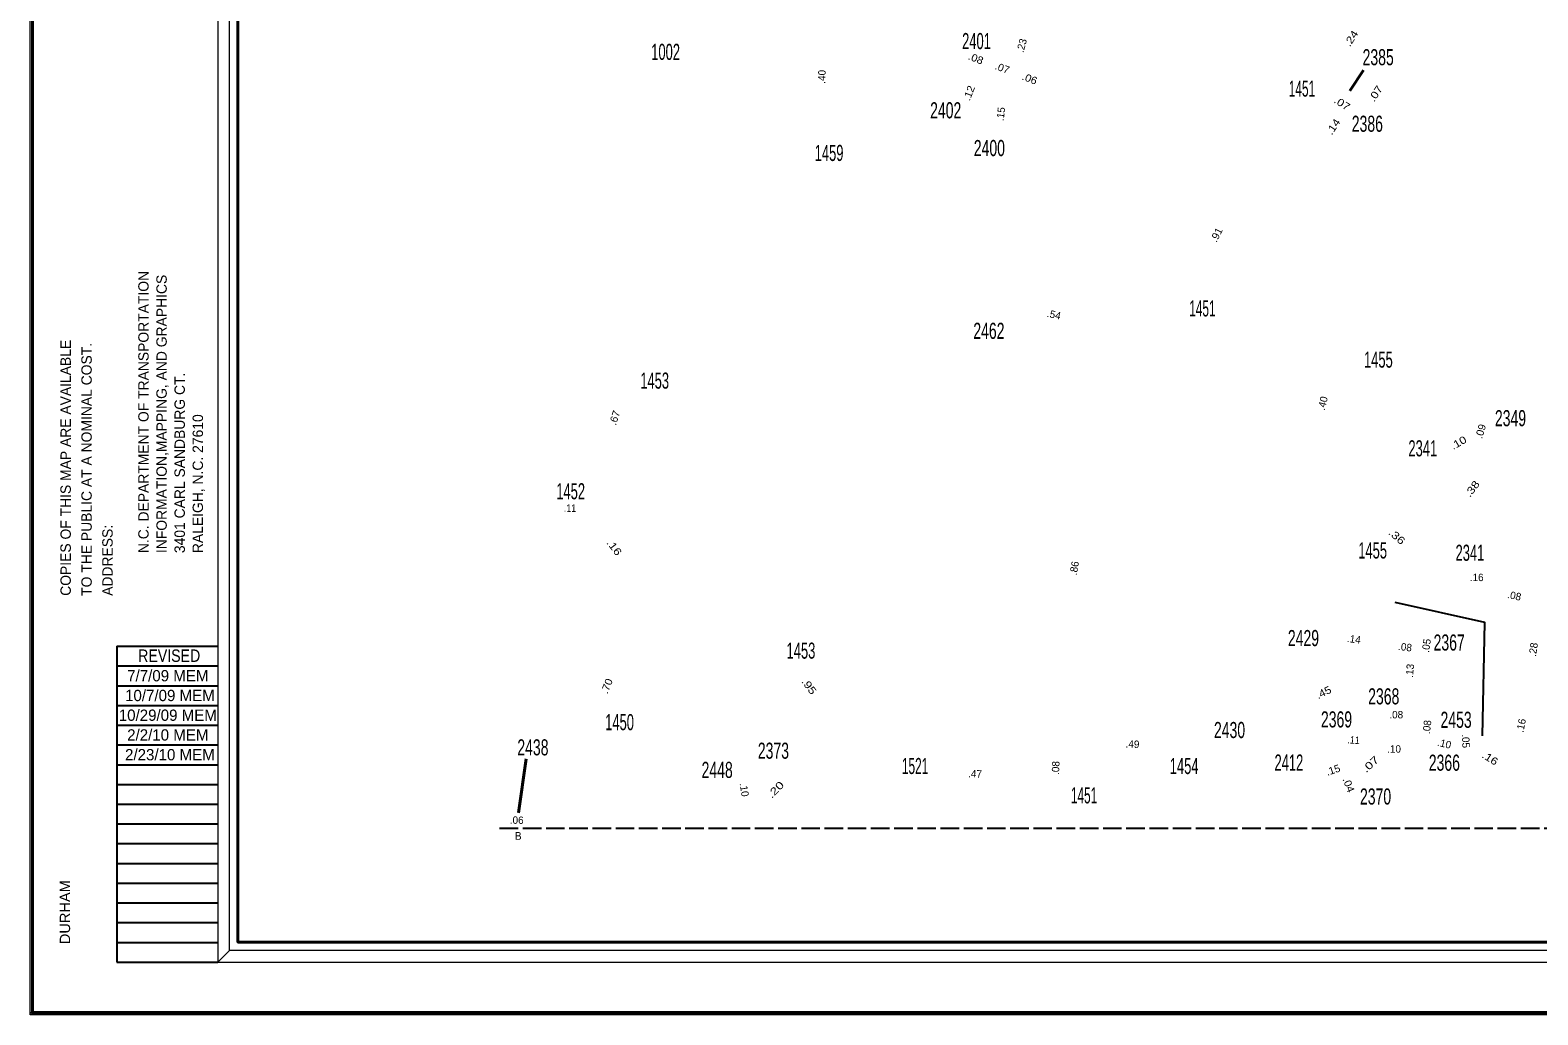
# Model space of a CAD drawing. Extents: x 557468 to 671249, y 227482 to 476869.
# Drawn here: x 557468 to 580855, y 290963 to 306229 of the extents above; entities that cross this region are included whole.
import ezdxf
from ezdxf.enums import TextEntityAlignment as Align

# ---------------------------------------------------------------- set-up
doc = ezdxf.new("R2010")
doc.units = 0
doc.header["$LTSCALE"] = 48
doc.header["$PDMODE"] = 32
doc.header["$PDSIZE"] = 24
doc.linetypes.add('LONG_DASHED', pattern=[7.5, 6, -1.5])
for name, color, linetype, lineweight in [('1', 7, 'Continuous', 25), ('20', 7, 'Continuous', 40), ('23', 7, 'Continuous', 25), ('25', 7, 'LONG_DASHED', 25), ('31', 7, 'Continuous', 25), ('38', 7, 'Continuous', 40), ('40', 7, 'Continuous', 40)]:
    doc.layers.add(name, color=color, linetype=linetype, lineweight=lineweight)
doc.layers.add('7', color=7, linetype='Continuous')

msp = doc.modelspace()

# ---------------------------------------------------------------- linework, layer by layer
at = {"layer": '1', "lineweight": 13}
msp.add_lwpolyline([(654098.38, 290962.78), (557467.74, 290962.78), (557467.74, 347359.82), (654098.38, 347359.82)], close=True, dxfattribs=at)
at = {"layer": '1'}
msp.add_point((557502.74, 290997.78), dxfattribs=at)
at = {"layer": '20', "lineweight": 25}
for p, q in [((558810.37, 296677.59), (560381.4, 296677.59)), ((558810.37, 296677.59), (558810.37, 291780.22)), ((558810.37, 296371.48), (560381.4, 296371.48)), ((558810.37, 296065.4), (560381.4, 296065.4)), ((558810.37, 295759.32), (560381.4, 295759.32)), ((558810.37, 295453.24), (560381.4, 295453.24)), ((558810.37, 295147.16), (560381.4, 295147.16)), ((558810.37, 294841.08), (560381.4, 294841.08)), ((558810.37, 294535), (560381.4, 294535)), ((558810.37, 294228.89), (560381.4, 294228.89)), ((558810.37, 293922.81), (560381.4, 293922.81)), ((558810.37, 293616.73), (560381.4, 293616.73)), ((558810.37, 293310.65), (560381.4, 293310.65)), ((558810.37, 293004.57), (560381.4, 293004.57)), ((558810.37, 292698.49), (560381.4, 292698.49)), ((558810.37, 292392.38), (560381.4, 292392.38)), ((558810.37, 292086.3), (560381.4, 292086.3)), ((558810.37, 291780.22), (560381.4, 291780.22))]:
    msp.add_line(p, q, dxfattribs=at)
at = {"layer": '20'}
for points in [[(557502.74, 347324.82), (654063.38, 347324.82), (654063.38, 290997.78), (557502.74, 290997.78)], [(560690.59, 346215.86), (653137.87, 346215.86), (653137.87, 292089.5), (560690.59, 292089.5)]]:
    msp.add_lwpolyline(points, close=True, dxfattribs=at)
at = {"layer": '20', "lineweight": 13}
msp.add_lwpolyline([(560381.4, 346541.32), (560381.4, 291780.22), (560559.95, 291958.89), (560559.95, 346346.5), (653268.48, 346346.5), (653268.48, 291958.89), (560559.95, 291958.89), (560381.4, 291780.22), (653447.06, 291780.22), (653447.06, 346541.32)], close=True, dxfattribs=at)
at = {"layer": '25'}
msp.add_line((564750.45, 293854.61), (626459.51, 293854.13), dxfattribs=at)
at = {"layer": '31'}
msp.add_lwpolyline([(579997.3, 295288.72), (580032.03, 297043.37), (578643.05, 297356.08)], dxfattribs=at)
at = {"layer": '38'}
for p, q in [((578152.71, 305607.03), (577937.99, 305288.66)), ((565162.15, 294931.04), (565041.76, 294096.21))]:
    msp.add_line(p, q, dxfattribs=at)

# ---------------------------------------------------------------- texts
at = {"layer": '20'}
for s, p in [('N.C. DEPARTMENT OF TRANSPORTATION', (559305.85, 298121.4)), ('INFORMATION,MAPPING, AND GRAPHICS', (559586.78, 298121.4)), ('COPIES OF THIS MAP ARE AVAILABLE', (558098.78, 297459.33)), ('TO THE PUBLIC AT A NOMINAL COST.', (558423.12, 297459.33)), ('3401 CARL SANDBURG CT.', (559867.7, 298121.4)), ('RALEIGH, N.C. 27610', (560148.62, 298121.4)), ('ADDRESS:', (558747.47, 297459.33))]:
    msp.add_text(s, height=160.9, rotation=90, dxfattribs=at).set_placement(p)
at = {"layer": '20', "width": 0.85}
msp.add_text('REVISED', height=193.1, dxfattribs=at).set_placement((559142.73, 296434.54))
at = {"layer": '20'}
for s, p in [(' 7/7/09 MEM ', (559603.17, 296133.11)), (' 10/7/09 MEM', (559603.17, 295827.03)), ('10/29/09 MEM', (559603.17, 295520.95)), (' 2/2/10 MEM ', (559603.17, 295214.86)), (' 2/23/10 MEM', (559603.17, 294908.78))]:
    msp.add_text(s, height=175, dxfattribs=at).set_placement(p, align=Align.CENTER)
at = {"layer": '20', "width": 1.05}
msp.add_text('DURHAM      ', height=160.9, rotation=90, dxfattribs=at).set_placement((558087.57, 292742.62), align=Align.CENTER)
at = {"layer": '23'}
for s, width, p in [('2401', 0.6, (572147.42, 305935.2)), ('1002', 0.6, (567324.95, 305767.81)), ('2385', 0.65, (578378.11, 305685.13)), ('1451', 0.55, (577195.66, 305198.31)), ('2402', 0.65, (571669.67, 304862.23)), ('2386', 0.65, (578209.91, 304653.4)), ('2400', 0.65, (572347.09, 304276.75)), ('1459', 0.6, (569860.74, 304201.25)), ('1451', 0.55, (575651.5, 301790.05)), ('2462', 0.65, (572339.86, 301443.04)), ('1455', 0.6, (578381.34, 300996.67)), ('1453', 0.6, (567155.08, 300671.07)), ('2349', 0.65, (580430.5, 300088.52)), ('2341', 0.6, (579069.97, 299621.08)), ('1452', 0.6, (565852.05, 298955.73)), ('1455', 0.6, (578292.32, 298037.56)), ('2341', 0.6, (579801.22, 298002.16)), ('2429', 0.65, (577219.01, 296679.2)), ('2367', 0.65, (579479.37, 296610.4)), ('1453', 0.6, (569424.31, 296484.69)), ('2368', 0.65, (578464.71, 295775.59)), ('1450', 0.6, (566610.89, 295376.09)), ('2369', 0.65, (577731.69, 295418.25)), ('2453', 0.65, (579586.79, 295412.34)), ('2430', 0.65, (576072.34, 295253.68)), ('2438', 0.65, (565266.37, 294985.01)), ('2373', 0.65, (568997.11, 294932.67)), ('1521', 0.55, (571194.73, 294696.02)), ('1454', 0.6, (575368.3, 294695.96)), ('2412', 0.6, (576993.22, 294749.59)), ('2366', 0.65, (579404.84, 294747.1)), ('2448', 0.65, (568124.58, 294635.9)), ('1451', 0.55, (573815.83, 294240.93)), ('2370', 0.65, (578337.58, 294223))]:
    msp.add_text(s, height=250, dxfattribs=dict(at, width=width)).set_placement(p, align=Align.CENTER)
at = {"layer": '40'}
for s, rotation, width, p in [('.24', 57.383, 1.2, (578007.36, 306069.66)), ('.08', 338.684, 1.1, (572117.26, 305737.25)), ('.07', 339.954, 1.05, (572528.16, 305588.39)), ('.06', 338.936, 1.1, (572952.48, 305423.81)), ('.12', 68.615, 1.1, (572083.9, 305233.15)), ('.07', 57.209, 1.2, (578386.47, 305214.93)), ('.07', 327.26, 1.2, (577787.68, 305044.51)), ('.14', 56.558, 1.2, (577729.08, 304700.74)), ('.91', 62.662, 1.05, (575920.35, 303030.08)), ('.67', 71.76, 1.05, (566588.2, 300201.09)), ('.09', 73.038, 1.05, (580021.9, 299993.13)), ('.10', 29.863, 1.2, (579652.22, 299782.64)), ('.38', 53.051, 1.25, (579881.83, 299083.88)), ('.11', 359.479, 0.9, (565841.28, 298761.21)), ('.36', 318.99, 1.3, (578631.12, 298333.28)), ('.16', 307.488, 1.25, (566482.61, 298174.67)), ('.70', 68.24, 1.1, (566466.72, 296039.1)), ('.95', 306.762, 1.25, (569504.45, 296022.23)), ('.45', 26.608, 1.15, (577556.48, 295910.04)), ('.11', 355.993, 0.9, (577993.67, 295166.1)), ('.07', 42.909, 1.35, (578297.05, 294805.25)), ('.16', 327.648, 1.2, (580083.43, 294891.93)), ('.15', 18.641, 1.05, (577696.17, 294704.12)), ('.20', 45.841, 1.35, (569072.61, 294414.11)), ('.04', 291.727, 1.1, (577866.56, 294507.55))]:
    msp.add_text(s, height=115, rotation=rotation, dxfattribs=dict(at, width=width)).set_placement(p, align=Align.CENTER)
for s, rotation, p in [('.23', 74.783, (572903.74, 305976.39)), ('.40', 87.856, (569804.02, 305504.4)), ('.15', 83.145, (572581.31, 304922.4)), ('.54', 347.153, (573336.4, 301763.04)), ('.40', 75.811, (577573.64, 300431)), ('.86', 80.209, (573720.6, 297879.9)), ('.08', 347.843, (580478.26, 297404.94)), ('.14', 352.399, (577994.05, 296730.34)), ('.05', 81.254, (579182.02, 296678.3)), ('.08', 352.931, (578788.06, 296607.98)), ('.28', 81.489, (580840.99, 296618.03)), ('.13', 84.868, (578926.42, 296292.18)), ('.08', 359.731, (578658.3, 295559.38)), ('.08', 83.722, (579192.23, 295419.31)), ('.16', 78.529, (580651.22, 295437.61)), ('.49', 358.039, (574565.5, 295102.82)), ('.10', 346.587, (579391.31, 295111.3)), ('.05', 272.104, (579681.07, 295204.52)), ('.10', 0.302, (578625.16, 295027.68)), ('.47', 358.349, (572123.33, 294642.7)), ('.08', 87.703, (573431.95, 294787.39)), ('.10', 278.741, (568489.26, 294444.43)), ('.06', 358.853, (565014.22, 293924.06))]:
    msp.add_text(s, height=115, rotation=rotation, dxfattribs=at).set_placement(p, align=Align.CENTER)
msp.add_text('.16', height=115, dxfattribs=at).set_placement((579906.24, 297687.1), align=Align.CENTER)
at = {"layer": '7', "width": 0.95}
msp.add_text('B', height=120, dxfattribs=at).set_placement((565039, 293676.23), align=Align.CENTER)

doc.saveas('drawing.dxf')
